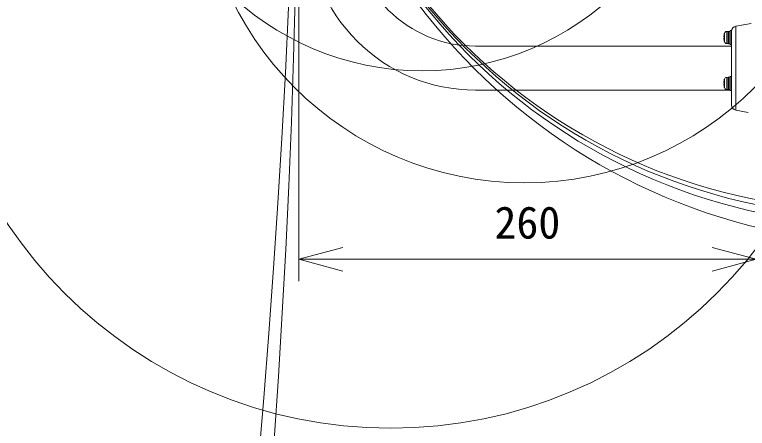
# Model space of a CAD drawing. Units: millimetres, scale not verified. Extents: x -1150 to 236, y -547 to 614.
# Drawn here: x -5.86 to 35.76, y -16.49 to 7.02 of the extents above; entities that cross this region are included whole.
import ezdxf
from ezdxf.enums import TextEntityAlignment as Align

# ---------------------------------------------------------------- set-up
doc = ezdxf.new("R2010")
doc.units = ezdxf.units.MM
doc.header["$LTSCALE"] = 0.125
doc.layers.add('0-0_0', color=1, linetype='Continuous', lineweight=18)
doc.layers.add('0-4_GAIKEI', color=1, linetype='Continuous', lineweight=18)
doc.styles.add('ＭＳ ゴシック', font='')
doc.styles.get('ＭＳ ゴシック').set_extended_font_data('MS Gothic')

# ---------------------------------------------------------------- blocks, each defined once
blk = doc.blocks.new('_Open30')
at = {"layer": '0-0_0', "color": 7}
blk.add_line((0, 0), (-1, 0), dxfattribs=at)
blk.add_lwpolyline([(-1, 0.26795), (0, 0), (-1, -0.26795)], dxfattribs=at)
blk = doc.blocks.new('D1')
at = {"layer": '0-0_0', "color": 7}
for p, q in [((209.363, 85.845), (243.513, 85.845)), ((242.263, 83.345), (242.263, 61.975)), ((231.763, 59.475), (243.513, 59.475))]:
    blk.add_line(p, q, dxfattribs=at)
at = {"layer": '0-0_0', "xscale": 2.5, "yscale": 2.5}
for p, rotation in [((242.263, 85.845), 90), ((242.263, 59.475), 270)]:
    blk.add_blockref('_Open30', p, dxfattribs=dict(at, rotation=rotation))
at = {"layer": '0-0_0', "color": 7, "style": 'ＭＳ ゴシック'}
blk.add_text('264', height=1.833, rotation=90, dxfattribs=at).set_placement((241.638, 75.0098), align=Align.BOTTOM_LEFT)
blk = doc.blocks.new('D2')
at = {"layer": '0-0_0', "color": 7}
for p, q in [((203.7745, 83.6443), (203.7745, 53.3651)), ((229.763, 57.475), (229.763, 53.3651)), ((206.2745, 54.6151), (227.263, 54.6151))]:
    blk.add_line(p, q, dxfattribs=at)
at = {"layer": '0-0_0', "xscale": 2.5, "yscale": 2.5, "rotation": 180}
blk.add_blockref('_Open30', (203.7745, 54.6151), dxfattribs=at)
at = {"layer": '0-0_0', "xscale": 2.5, "yscale": 2.5}
blk.add_blockref('_Open30', (229.763, 54.6151), dxfattribs=at)
at = {"layer": '0-0_0', "color": 7, "style": 'ＭＳ ゴシック'}
blk.add_text('260', height=1.833, dxfattribs=at).set_placement((214.8938, 55.2401), align=Align.BOTTOM_LEFT)

msp = doc.modelspace()

# ---------------------------------------------------------------- linework, layer by layer
at = {"layer": '0-0_0', "color": 7}
for p, q in [((35.9791, 6.5257), (35.1096, 6.3723)), ((34.8617, 6.1208), (34.8617, 1.8847)), ((34.8617, 5.2308), (20.3117, 5.2308)), ((34.7817, 2.7308), (20.3117, 2.7308)), ((35.8069, 1.4663), (35.1096, 1.5893))]:
    msp.add_line(p, q, dxfattribs=at)
at = {"layer": '0-0_0'}
for p, q in [((35.1096, 6.3723), (35.1096, 1.5893)), ((34.4454, 5.9258), (34.4461, 5.9258)), ((34.4528, 5.9553), (34.4528, 5.4863)), ((34.5897, 6.066), (34.6606, 6.0697)), ((34.5897, 6.066), (34.5897, 5.3756)), ((34.6606, 5.3719), (34.6606, 6.0697)), ((34.6617, 6.0697), (34.6606, 6.0697)), ((34.6817, 6.0608), (34.6817, 5.3808)), ((34.6917, 6.0708), (34.6917, 5.3708)), ((34.7717, 6.0708), (34.6917, 6.0708)), ((34.7717, 5.3708), (34.7717, 6.0708)), ((34.7817, 5.3208), (34.7817, 6.1208)), ((34.8617, 6.1208), (34.7817, 6.1208)), ((34.4461, 5.5158), (34.4454, 5.5158)), ((34.5897, 5.3756), (34.6606, 5.3719)), ((34.6617, 5.3719), (34.6606, 5.3719)), ((34.7717, 5.3708), (34.6917, 5.3708)), ((34.8617, 5.3208), (34.7817, 5.3208)), ((34.4528, 3.3453), (34.4528, 2.8763)), ((34.5897, 3.456), (34.6606, 3.4597)), ((34.5897, 3.456), (34.5897, 2.7656)), ((34.6606, 2.7619), (34.6606, 3.4597)), ((34.6617, 3.4597), (34.6606, 3.4597)), ((34.6817, 3.4508), (34.6817, 2.7708)), ((34.6917, 3.4608), (34.6917, 2.7608)), ((34.7717, 3.4608), (34.6917, 3.4608)), ((34.7717, 2.7608), (34.7717, 3.4608)), ((34.7817, 2.7108), (34.7817, 3.5108)), ((34.8617, 3.5108), (34.7817, 3.5108)), ((34.4454, 3.3158), (34.4461, 3.3158)), ((34.4461, 2.9058), (34.4454, 2.9058)), ((34.5897, 2.7656), (34.6606, 2.7619)), ((34.6617, 2.7619), (34.6606, 2.7619)), ((34.7717, 2.7608), (34.6917, 2.7608)), ((34.8617, 2.7108), (34.7817, 2.7108))]:
    msp.add_line(p, q, dxfattribs=at)
for points in [[(34.4264, 5.8058), (34.4245, 5.7728), (34.4248, 5.761), (34.4254, 5.7575), (34.4257, 5.7564), (34.426, 5.756), (34.4264, 5.7558), (34.4461, 5.7558)], [(34.4264, 5.6358), (34.4245, 5.6688), (34.4248, 5.6806), (34.4256, 5.6848)], [(34.4264, 5.7558), (34.4261, 5.7559), (34.426, 5.7561), (34.4256, 5.7566), (34.4252, 5.758), (34.4247, 5.7625), (34.4253, 5.7925), (34.4264, 5.8058)], [(34.4461, 5.6858), (34.4264, 5.6858), (34.4261, 5.6857), (34.426, 5.6856), (34.4256, 5.685), (34.4252, 5.6836), (34.4247, 5.6791), (34.4253, 5.6491), (34.4264, 5.6358)], [(34.4264, 3.1958), (34.4245, 3.1628), (34.4248, 3.151), (34.4254, 3.1475), (34.4257, 3.1464), (34.426, 3.146), (34.4264, 3.1458), (34.4461, 3.1458)], [(34.4264, 3.0258), (34.4245, 3.0588), (34.4248, 3.0707), (34.4254, 3.0742), (34.4257, 3.0752), (34.426, 3.0756), (34.4264, 3.0758)], [(34.4264, 3.1458), (34.4261, 3.1459), (34.426, 3.1461), (34.4256, 3.1466), (34.4252, 3.148), (34.4247, 3.1525), (34.4253, 3.1825), (34.4264, 3.1958)], [(34.4461, 3.0758), (34.4264, 3.0758), (34.4261, 3.0757), (34.426, 3.0756), (34.4256, 3.075), (34.4252, 3.0736), (34.4247, 3.0691), (34.4253, 3.0391), (34.4264, 3.0258)]]:
    msp.add_lwpolyline(points, dxfattribs=at)
at = {"layer": '0-0_0', "color": 7}
for centre, radius, start, end in [((20.3117, 12.2308), 9.5, 179.99999, 270), ((20.3117, 12.2308), 7, 179.99999, 270), ((35.1617, 6.0769), 0.3, 100, 179.797), ((35.1617, 1.8847), 0.3, 179.99999, 260)]:
    msp.add_arc(centre, radius, start, end, dxfattribs=at)
at = {"layer": '0-0_0'}
for centre, radius, start, end in [((35.3217, 5.7208), 0.8993, 166.82357, 174.57653), ((35.3217, 5.7208), 0.9, 164.89936, 166.83372), ((34.5976, 5.9162), 0.15, 93, 164.89936), ((34.6617, 6.0497), 0.02, 0, 90), ((34.6917, 6.0608), 0.01, 90, 179.99999), ((34.7717, 6.0608), 0.01, 0, 90), ((35.3217, 5.7208), 0.8993, 185.42347, 193.17643), ((35.3217, 5.7208), 0.8763, 177.71107, 182.28893), ((35.3217, 5.7208), 0.9, 193.16628, 195.10064), ((34.5976, 5.5254), 0.15, 195.10064, 267), ((34.6617, 5.3919), 0.02, 270, 0), ((34.6917, 5.3808), 0.01, 179.99999, 270), ((34.7717, 5.3808), 0.01, 270, 0), ((35.3217, 3.1108), 0.9, 164.89936, 166.83372), ((34.5976, 3.3062), 0.15, 93, 164.89936), ((34.6617, 3.4397), 0.02, 0, 90), ((34.6917, 3.4508), 0.01, 90, 180.00001), ((34.7717, 3.4508), 0.01, 0, 90), ((35.3217, 3.1108), 0.8993, 166.82357, 174.57653), ((35.3217, 3.1108), 0.8993, 185.42347, 193.17643), ((35.3217, 3.1108), 0.8763, 177.71107, 182.28893), ((35.3217, 3.1108), 0.9, 193.16628, 195.10064), ((34.5976, 2.9154), 0.15, 195.10064, 267), ((34.6617, 2.7819), 0.02, 270, 0), ((34.6917, 2.7708), 0.01, 179.99999, 270), ((34.7717, 2.7708), 0.01, 270, 0)]:
    msp.add_arc(centre, radius, start, end, dxfattribs=at)
at = {"layer": '0-4_GAIKEI'}
for centre, radius in [((-570.0942, 33.574), 580.3658), ((-555.4943, 22.7969), 565.7648), ((44.37, 28.0988), 34.127), ((43.2972, 28.1073), 33.0542), ((42.7676, 28.0988), 32.5206), ((42.4251, 28.101), 32.1781), ((-15.6938, 25.9577), 19.686), ((-32.1486, -227.5218), 268.1278), ((-10.9583, -110.2936), 149.1148), ((15.5004, 9.7313), 26.2082), ((17.2888, 19.7393), 15.9095), ((23.1045, 15.9397), 18.4752), ((21.7696, -37.7129), 65.8138)]:
    msp.add_circle(centre, radius, dxfattribs=at)

# ---------------------------------------------------------------- block references
at = {"layer": '0-0_0'}
for name in ['D1', 'D2']:
    msp.add_blockref(name, (-193.5013, -61.4941), dxfattribs=at)

doc.saveas('drawing.dxf')
